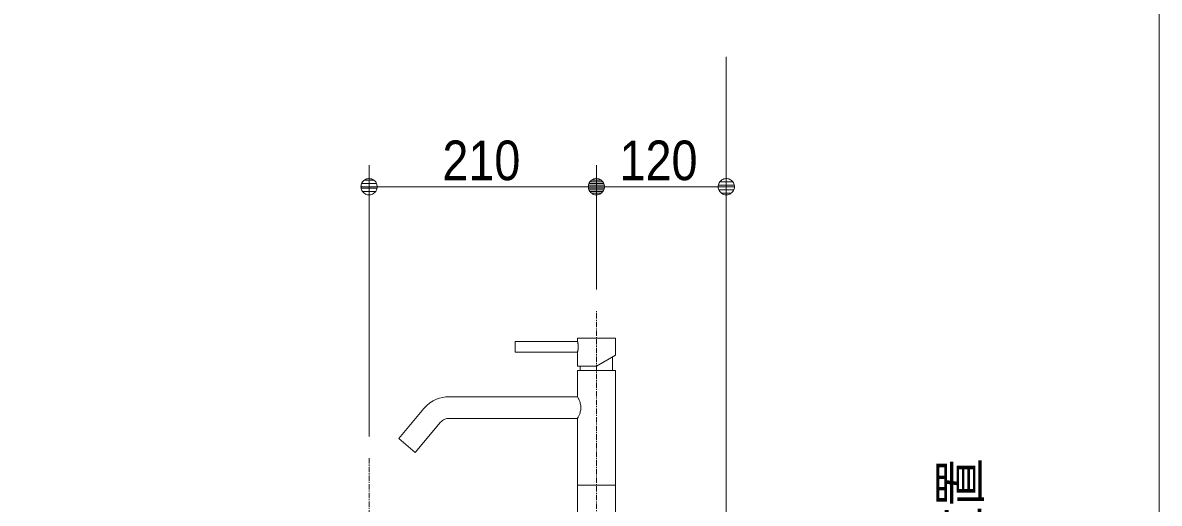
# Model space of a CAD drawing. Units: millimetres, scale not verified. Extents: x -6062 to 6062, y -3045 to 3045.
# Drawn here: x -4068 to -3018, y -1183 to -738 of the extents above; entities that cross this region are included whole.
import ezdxf
from ezdxf.enums import TextEntityAlignment as Align

# ---------------------------------------------------------------- set-up
doc = ezdxf.new("R2010")
doc.units = ezdxf.units.MM
doc.header["$LTSCALE"] = 20
doc.linetypes.add('CHAIN1', pattern=[8, 5, -1, 1, -1])
for name, color, linetype, lineweight in [('0-0_1図面枠', 7, 'Continuous', 9), ('0-1_2寸法-1', 7, 'Continuous', 9), ('0-2_0', 7, 'Continuous', 9), ('0-3_2寸法-2', 7, 'Continuous', 9), ('0-5_5ボウル・キャビネット', 7, 'Continuous', 9), ('0-7_4給排水', 7, 'Continuous', 9)]:
    doc.layers.add(name, color=color, linetype=linetype, lineweight=lineweight)
doc.styles.add('ＭＳ Ｐゴシック', font='')
doc.styles.get('ＭＳ Ｐゴシック').set_extended_font_data('MS PGothic')

# ---------------------------------------------------------------- blocks, each defined once
blk = doc.blocks.new('_Dot')
at = {"layer": '0-2_0'}
for p, q in [((-10, 0), (-20, 0)), ((9.78, 2), (-9.78, 2)), ((7.99, 6), (-7.99, 6)), ((9.16, -3.98), (-9.16, -3.98)), ((6, -7.98), (-6, -7.98))]:
    blk.add_line(p, q, dxfattribs=at)
for points in [[(10, 0), (9.92, 1.25), (9.69, 2.49), (9.3, 3.68), (8.76, 4.82), (8.09, 5.88), (7.29, 6.85), (6.37, 7.71), (5.36, 8.44), (4.26, 9.05), (3.09, 9.51), (1.87, 9.82), (0.63, 9.98), (-0.63, 9.98), (-1.87, 9.82), (-3.09, 9.51), (-4.26, 9.05), (-5.36, 8.44), (-6.37, 7.71), (-7.29, 6.85), (-8.09, 5.88), (-8.76, 4.82), (-9.3, 3.68), (-9.69, 2.49), (-9.92, 1.25), (-10, 0), (0, 0)], [(-10, 0), (-9.92, -1.25), (-9.69, -2.49), (-9.3, -3.68), (-8.76, -4.82), (-8.09, -5.88), (-7.29, -6.85), (-6.37, -7.71), (-5.36, -8.44), (-4.26, -9.05), (-3.09, -9.51), (-1.87, -9.82), (-0.63, -9.98), (0.63, -9.98), (1.87, -9.82), (3.09, -9.51), (4.26, -9.05), (5.36, -8.44), (6.37, -7.71), (7.29, -6.85), (8.09, -5.88), (8.76, -4.82), (9.3, -3.68), (9.69, -2.49), (9.92, -1.25), (10, 0), (0, 0)]]:
    blk.add_lwpolyline(points, close=True, dxfattribs=at)
blk = doc.blocks.new('グループ-9')
at = {"layer": '0-7_4給排水', "linetype": 'CHAIN1'}
blk.add_line((-39200, -22820), (-39200, -32820), dxfattribs=at)
blk = doc.blocks.new('グループ-22')
at = {"layer": '0-7_4給排水', "linetype": 'CHAIN1'}
blk.add_line((-35000, -27600), (-35000, -20100), dxfattribs=at)
at = {"layer": '0-7_4給排水'}
for p, q in [((-34700, -20946.8), (-34700, -21200)), ((-35300, -21120), (-35300, -21200)), ((-34650, -23320), (-35350, -23320))]:
    blk.add_line(p, q, dxfattribs=at)
blk.add_lwpolyline([(-36500, -20660), (-36500, -20860), (-35350, -20860), (-35350, -21120), (-35000, -21120), (-34650.1, -20918), (-34650, -20600), (-35350, -20600), (-35350, -20660)], close=True, dxfattribs=at)
for points in [[(-35350, -20860), (-35349.9, -20859.5), (-35349.5, -20858.1), (-35348.8, -20855.8), (-35348, -20852.6), (-35346.9, -20848.5), (-35345.7, -20843.6), (-35344.3, -20837.9), (-35342.9, -20831.4), (-35341.5, -20824.2), (-35340.1, -20816.4), (-35338.8, -20808), (-35337.7, -20799.1), (-35336.7, -20789.7), (-35336, -20780), (-35335.6, -20770.1), (-35335.4, -20760), (-35335.5, -20750.3), (-35336, -20740.7), (-35336.6, -20731.3), (-35337.5, -20722.2), (-35338.6, -20713.4), (-35339.9, -20705.1), (-35341.2, -20697.2), (-35342.7, -20689.9), (-35344.1, -20683.3), (-35345.4, -20677.4), (-35346.7, -20672.2), (-35347.8, -20667.9), (-35348.7, -20664.5), (-35349.4, -20662), (-35349.9, -20660.5), (-35350, -20660)], [(-34650, -26520), (-34650, -21200), (-35350, -21200), (-35350, -21685.7), (-37726.1, -21685.7), (-37785.2, -21688.6), (-37843.8, -21697.4), (-37901.2, -21711.8), (-37956.9, -21731.9), (-38019.3, -21762.2), (-38077.8, -21799.6), (-38133.2, -21845), (-38184, -21898), (-38185.7, -21900), (-38653.2, -22457.2), (-38346.8, -22714.3), (-37879.3, -22157.2), (-37862.9, -22139.8), (-37844.5, -22124.6), (-37824.5, -22111.6), (-37803, -22101.1), (-37784.5, -22094.4), (-37765.3, -22089.6), (-37745.8, -22086.7), (-37726.1, -22085.7), (-35350, -22085.7), (-35350, -26520)], [(-35350, -22085.7), (-35349.4, -22084.7), (-35347.8, -22081.8), (-35345.1, -22076.9), (-35341.4, -22070.3), (-35337, -22061.9), (-35331.9, -22051.9), (-35326.3, -22040.5), (-35320.4, -22027.6), (-35314.3, -22013.5), (-35308.4, -21998.1), (-35302.8, -21981.6), (-35297.7, -21964.1), (-35293.4, -21945.6), (-35290.1, -21926.4), (-35288, -21906.6), (-35287.2, -21886.6), (-35287.9, -21866.6), (-35289.8, -21846.8), (-35293, -21827.6), (-35297.2, -21809.2), (-35302.2, -21791.7), (-35307.8, -21775.2), (-35313.7, -21759.7), (-35319.7, -21745.4), (-35325.6, -21732.4), (-35331.2, -21720.7), (-35336.5, -21710.5), (-35341, -21701.8), (-35344.8, -21694.9), (-35347.7, -21689.9), (-35349.4, -21686.8), (-35350, -21685.7)]]:
    blk.add_lwpolyline(points, dxfattribs=at)

msp = doc.modelspace()

# ---------------------------------------------------------------- linework, layer by layer
at = {"layer": '0-0_1図面枠'}
msp.add_line((-3017.5, 1750), (-3017.5, -2420), dxfattribs=at)
at = {"layer": '0-1_2寸法-1'}
for p, q in [((-3747.5, -1121), (-3747.5, -870)), ((-3537.5, -985), (-3537.5, -870)), ((-3537.5, -985), (-3537.5, -870)), ((-3417.5, -985), (-3417.5, -870)), ((-3732.49, -890), (-3552.51, -890)), ((-3432.51, -890), (-3522.49, -890))]:
    msp.add_line(p, q, dxfattribs=at)
at = {"layer": '0-5_5ボウル・キャビネット'}
msp.add_lwpolyline([(-4067.5, -2020), (-3417.5, -2020), (-3417.5, -770)], dxfattribs=at)

# ---------------------------------------------------------------- block references
at = {"layer": '0-1_2寸法-1', "xscale": 0.7503418, "yscale": 0.7503418, "rotation": 180}
for p in [(-3747.5, -890), (-3537.5, -890)]:
    msp.add_blockref('_Dot', p, dxfattribs=at)
at = {"layer": '0-1_2寸法-1', "xscale": 0.7503418, "yscale": 0.7503418}
for p in [(-3537.5, -890), (-3417.5, -890)]:
    msp.add_blockref('_Dot', p, dxfattribs=at)
at = {"layer": '0-7_4給排水', "xscale": 0.05, "yscale": 0.05}
for name in ['グループ-22', 'グループ-9']:
    msp.add_blockref(name, (-1787.5, 0), dxfattribs=at)

# ---------------------------------------------------------------- texts
at = {"layer": '0-1_2寸法-1', "style": 'ＭＳ Ｐゴシック', "width": 0.9}
for s, p in [('210', (-3679.78, -894.96)), ('120', (-3516.11, -894.96))]:
    msp.add_text(s, height=36.66, dxfattribs=at).set_placement(p, align=Align.BOTTOM_LEFT)
at = {"layer": '0-3_2寸法-2', "style": 'ＭＳ Ｐゴシック', "width": 0.9}
msp.add_text('Pトラップ排水位置', height=36.69, rotation=90, dxfattribs=at).set_placement((-3172.48, -1530.42), align=Align.BOTTOM_LEFT)

doc.saveas('drawing.dxf')
